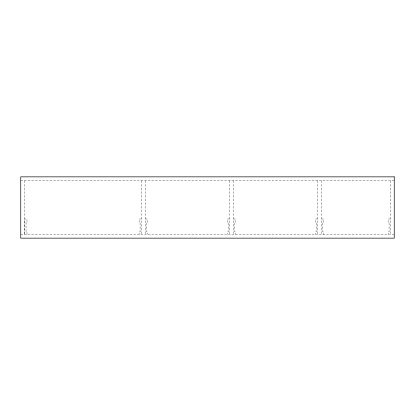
<?xml version="1.0" encoding="UTF-8"?>
<svg xmlns="http://www.w3.org/2000/svg" width="415" height="415" viewBox="0 0 415 415"><rect width="100%" height="100%" fill="white"/><g stroke="black" fill="none" stroke-linecap="round" stroke-linejoin="round"><path stroke-width="0.31" stroke-dasharray="2.08 1.56" d="M20.75 180.686L394.25 180.686M141.422 218.99L139.118 218.99L139.118 222.58L140.078 222.58L140.078 231.861L139.118 231.861L139.118 234.314M145.25 218.99L147.548 218.99L147.548 222.611L146.588 222.611L146.588 231.861L147.548 231.861L147.548 234.314M229.526 218.99L227.228 218.99L227.228 222.58L228.188 222.58L228.188 231.861L227.228 231.861L227.228 234.314M233.36 218.99L235.658 218.99L235.658 222.611L234.698 222.611L234.698 231.861L235.658 231.861L235.658 234.314M317.636 218.99L315.338 218.99L315.338 222.58L316.292 222.58L316.292 231.861L315.338 231.861L315.338 234.314M321.464 218.99L323.762 218.99L323.762 222.611L322.808 222.611L322.808 231.861L323.762 231.861L323.762 234.314M390.422 218.99L388.118 218.99L388.118 222.58L389.078 222.58L389.078 231.861L388.118 231.861L388.118 234.314M20.75 234.314L394.25 234.314M390.422 180.686L390.422 234.314M321.464 180.686L321.464 234.314M317.636 180.686L317.636 234.314M233.36 180.686L233.36 234.314M229.526 180.686L229.526 234.314M145.25 180.686L145.25 234.314M141.422 180.686L141.422 234.314M26.991 234.314L26.991 231.861L26.036 231.861L26.036 222.611L26.991 222.611L26.991 218.99L24.693 218.99L24.693 234.314M24.578 180.686L24.578 234.314"/><path stroke-width="0.62" d="M394.25 176.852L20.75 176.852L20.75 238.148L394.25 238.148L394.25 176.852"/></g></svg>
